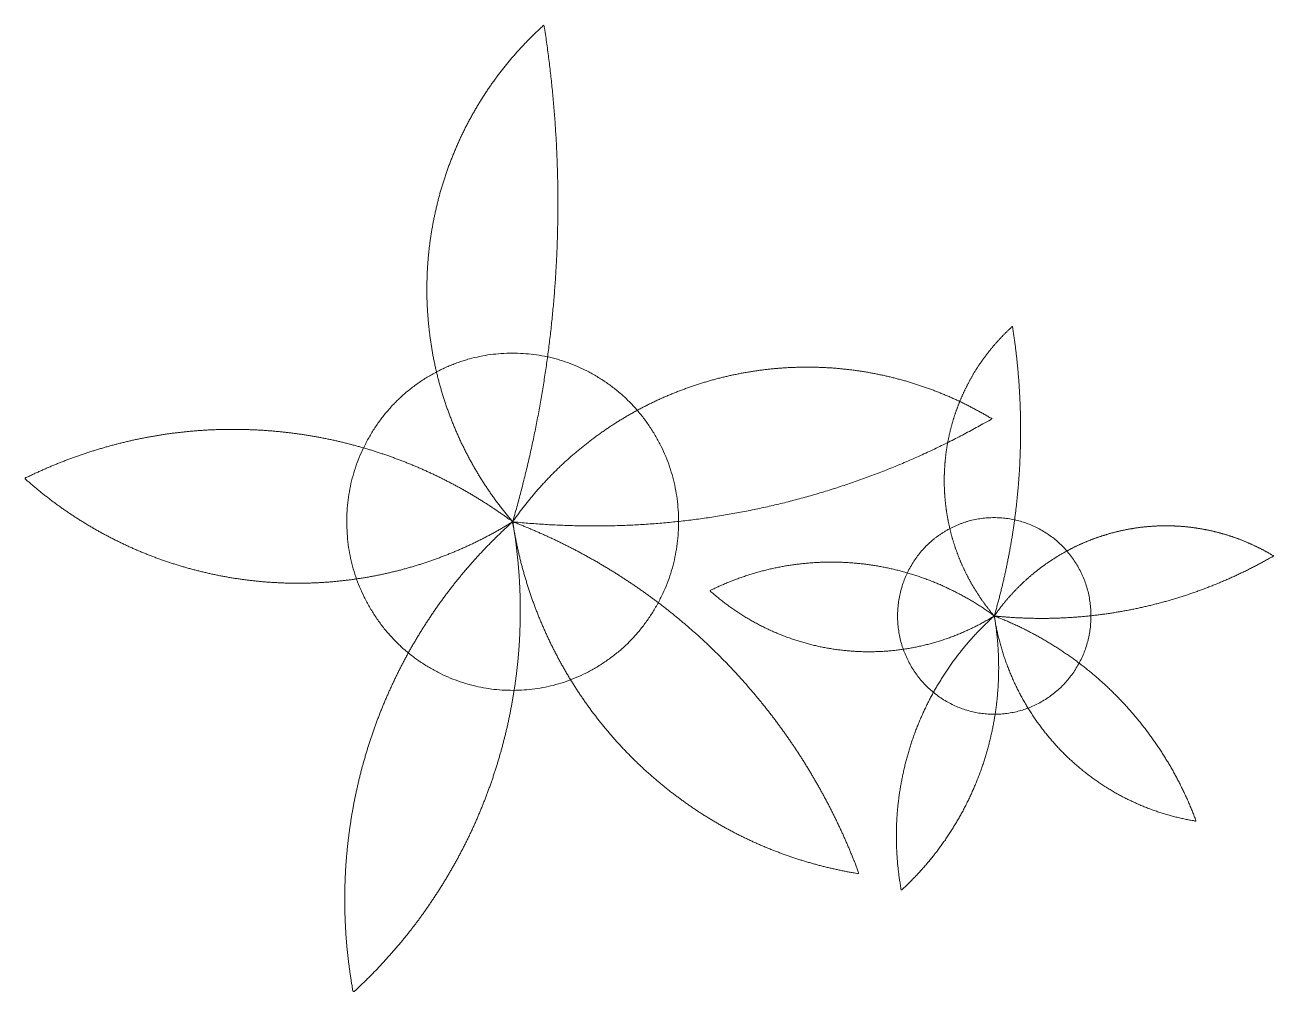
# Model space of a CAD drawing. Header units: millimetres. Extents: x -376000 to 292178, y -193032 to 188048.
# Drawn here: x -263547 to -261664, y -105777 to -104319 of the extents above; entities that cross this region are included whole.
import ezdxf

# ---------------------------------------------------------------- set-up
doc = ezdxf.new("R2010")
doc.units = ezdxf.units.MM
doc.layers.add('04_0.10', color=7, linetype='Continuous', lineweight=9, true_color=0x0099ff)
doc.layers.add('_什器 (2D)', color=7, linetype='Continuous', lineweight=5)

# ---------------------------------------------------------------- blocks, each defined once
blk = doc.blocks.new('グループ-941')
at = {"layer": '04_0.10'}
for points, knots in [([(-262871.2, -104983.3), (-262858.5, -105005.8), (-262843.6, -105027), (-262828.7, -105048.2), (-262811.8, -105067.8), (-262785.5, -104977), (-262769.2, -104883.8), (-262753, -104790.6), (-262747, -104696.1), (-262741.1, -104601.6), (-262745.5, -104507.1), (-262749.9, -104412.5), (-262764.6, -104319.1), (-262783.8, -104336.3), (-262801.2, -104355.4), (-262818.7, -104374.5), (-262834.2, -104395.2), (-262849.7, -104415.9), (-262863.2, -104438.1), (-262876.6, -104460.3), (-262887.9, -104483.7), (-262899.1, -104507), (-262908.1, -104531.4), (-262917.1, -104555.8), (-262923.6, -104581), (-262930.2, -104606.2), (-262934.3, -104631.9), (-262938.5, -104657.6), (-262940.1, -104683.6), (-262941.7, -104709.5), (-262940.9, -104735.6), (-262940, -104761.6), (-262936.6, -104787.4), (-262933.3, -104813.2), (-262927.5, -104838.6), (-262921.6, -104863.9), (-262913.4, -104888.6), (-262905.2, -104913.3), (-262894.6, -104937), (-262884, -104960.7), (-262871.2, -104983.3)], [0, 0, 0, 0.032699, 0.032699, 0.065397, 0.065397, 0.184931, 0.184931, 0.304464, 0.304464, 0.423998, 0.423998, 0.543532, 0.543532, 0.576136, 0.576136, 0.608741, 0.608741, 0.641346, 0.641346, 0.67395, 0.67395, 0.706555, 0.706555, 0.73916, 0.73916, 0.771765, 0.771765, 0.80437, 0.80437, 0.836975, 0.836975, 0.86958, 0.86958, 0.902185, 0.902185, 0.93479, 0.93479, 0.967395, 0.967395, 1, 1, 1]), ([(-262745.8, -104989.8), (-262764, -105007.7), (-262780.6, -105027.2), (-262797.1, -105046.8), (-262811.8, -105067.8), (-262718.3, -105077.4), (-262624.4, -105072.4), (-262530.6, -105067.2), (-262438.6, -105047.5), (-262346.7, -105027.7), (-262258.8, -104993.8), (-262171, -104959.9), (-262089.3, -104912.6), (-262111.1, -104899.4), (-262134, -104888.3), (-262156.9, -104877.3), (-262180.8, -104868.4), (-262204.6, -104859.5), (-262229.2, -104853), (-262253.7, -104846.4), (-262278.7, -104842.2), (-262303.8, -104838), (-262329.1, -104836.1), (-262354.4, -104834.3), (-262379.8, -104834.9), (-262405.2, -104835.4), (-262430.4, -104838.4), (-262455.6, -104841.4), (-262480.4, -104846.7), (-262505.2, -104852), (-262529.5, -104859.7), (-262553.7, -104867.4), (-262577.1, -104877.3), (-262600.6, -104887.2), (-262623, -104899.3), (-262645.4, -104911.4), (-262666.6, -104925.5), (-262687.8, -104939.7), (-262707.7, -104955.8), (-262727.5, -104971.9), (-262745.8, -104989.8)], [0, 0, 0, 0.032769, 0.032769, 0.065537, 0.065537, 0.185623, 0.185623, 0.305709, 0.305709, 0.425795, 0.425795, 0.545882, 0.545882, 0.578319, 0.578319, 0.610756, 0.610756, 0.643193, 0.643193, 0.67563, 0.67563, 0.708067, 0.708067, 0.740504, 0.740504, 0.77294, 0.77294, 0.805377, 0.805377, 0.837814, 0.837814, 0.870251, 0.870251, 0.902688, 0.902688, 0.935125, 0.935125, 0.967563, 0.967563, 1, 1, 1]), ([(-263363.9, -104940.7), (-263411.6, -104949.8), (-263457.7, -104965.3), (-263503.8, -104980.8), (-263547.5, -105002.4), (-263510.3, -105035.7), (-263468.5, -105062.6), (-263426.6, -105089.4), (-263381.1, -105109.3), (-263335.6, -105129.1), (-263287.6, -105141.3), (-263239.5, -105153.6), (-263190.2, -105158), (-263140.9, -105162.4), (-263091.5, -105158.8), (-263042.1, -105155.2), (-262993.9, -105143.7), (-262945.7, -105132.2), (-262899.9, -105113.1), (-262854.1, -105094), (-262811.8, -105067.8), (-262851.1, -105038.8), (-262893.8, -105015.4), (-262936.6, -104992), (-262982.1, -104974.7), (-263027.6, -104957.4), (-263074.9, -104946.5), (-263122.3, -104935.6), (-263170.7, -104931.3), (-263219.1, -104927), (-263267.6, -104929.3), (-263316.1, -104931.7), (-263363.9, -104940.7)], [0, 0, 0, 0.061659, 0.061659, 0.123319, 0.123319, 0.186425, 0.186425, 0.24953, 0.24953, 0.312635, 0.312635, 0.375739, 0.375739, 0.438844, 0.438844, 0.501948, 0.501948, 0.565053, 0.565053, 0.628158, 0.628158, 0.690132, 0.690132, 0.752106, 0.752106, 0.81408, 0.81408, 0.876053, 0.876053, 0.938027, 0.938027, 1, 1, 1]), ([(-263063, -105581.9), (-263066.5, -105630.9), (-263063.8, -105679.9), (-263061.1, -105729), (-263052.2, -105777.2), (-263016.4, -105744.4), (-262984.9, -105707.2), (-262953.5, -105670.1), (-262926.9, -105629.2), (-262900.3, -105588.3), (-262878.9, -105544.4), (-262857.6, -105500.4), (-262841.9, -105454), (-262826.2, -105407.7), (-262816.4, -105359.7), (-262806.5, -105311.7), (-262802.7, -105262.9), (-262798.9, -105214), (-262801.2, -105165.1), (-262803.5, -105116.1), (-262811.8, -105067.8), (-262848.1, -105100.3), (-262879.9, -105137.3), (-262911.7, -105174.2), (-262938.6, -105215), (-262965.5, -105255.8), (-262987, -105299.8), (-263008.5, -105343.8), (-263024.3, -105390.3), (-263040, -105436.7), (-263049.7, -105484.8), (-263059.4, -105532.9), (-263063, -105581.9)], [0, 0, 0, 0.063209, 0.063209, 0.126417, 0.126417, 0.188984, 0.188984, 0.251552, 0.251552, 0.314119, 0.314119, 0.376687, 0.376687, 0.439256, 0.439256, 0.501824, 0.501824, 0.564392, 0.564392, 0.626961, 0.626961, 0.689133, 0.689133, 0.751306, 0.751306, 0.813479, 0.813479, 0.875653, 0.875653, 0.937826, 0.937826, 1, 1, 1]), ([(-262642.2, -105154.6), (-262682.2, -105128.4), (-262724.7, -105106.6), (-262767.2, -105084.9), (-262811.8, -105067.8), (-262804.1, -105117.5), (-262788.9, -105165.3), (-262773.6, -105213.1), (-262751.2, -105257.8), (-262728.8, -105302.6), (-262699.8, -105343.3), (-262670.7, -105383.9), (-262635.7, -105419.5), (-262600.8, -105455), (-262560.7, -105484.5), (-262520.7, -105514), (-262476.7, -105536.8), (-262432.6, -105559.6), (-262385.5, -105575.1), (-262338.5, -105590.5), (-262289.6, -105598.4), (-262306.4, -105553.1), (-262327.8, -105509.9), (-262349.2, -105466.7), (-262375, -105426), (-262400.9, -105385.3), (-262430.8, -105347.7), (-262460.7, -105310), (-262494.3, -105275.8), (-262528, -105241.6), (-262565.1, -105211.2), (-262602.1, -105180.8), (-262642.2, -105154.6)], [0, 0, 0, 0.060297, 0.060297, 0.120594, 0.120594, 0.184063, 0.184063, 0.247531, 0.247531, 0.310999, 0.310999, 0.374466, 0.374466, 0.437933, 0.437933, 0.501399, 0.501399, 0.564865, 0.564865, 0.62833, 0.62833, 0.690276, 0.690276, 0.752221, 0.752221, 0.814166, 0.814166, 0.876111, 0.876111, 0.938056, 0.938056, 1, 1, 1])]:
    blk.add_open_spline(points, degree=2, knots=knots, dxfattribs=at)
blk.add_open_spline([(-262936.9, -104847.7), (-262878.8, -104813.7), (-262744.8, -104813.7), (-262628.7, -104881.8), (-262561.7, -104999.7), (-262561.7, -105135.9), (-262628.7, -105253.8), (-262744.8, -105321.9), (-262878.8, -105321.9), (-262994.9, -105253.8), (-263061.9, -105135.9), (-263061.9, -104999.7), (-262994.9, -104881.8), (-262936.9, -104847.7)], degree=2, dxfattribs=at)
blk = doc.blocks.new('グループ-943')
at = {"layer": '04_0.10'}
for points, knots in [([(-262120.4, -105160.5), (-262113, -105173.6), (-262104.3, -105186), (-262095.6, -105198.3), (-262085.8, -105209.8), (-262070.4, -105156.8), (-262060.9, -105102.5), (-262051.5, -105048.2), (-262048, -104993.1), (-262044.6, -104938), (-262047.1, -104882.9), (-262049.7, -104827.8), (-262058.3, -104773.3), (-262069.4, -104783.4), (-262079.6, -104794.5), (-262089.8, -104805.6), (-262098.8, -104817.7), (-262107.9, -104829.8), (-262115.7, -104842.7), (-262123.5, -104855.6), (-262130.1, -104869.3), (-262136.7, -104882.9), (-262141.9, -104897.1), (-262147.1, -104911.3), (-262150.9, -104926), (-262154.8, -104940.7), (-262157.2, -104955.7), (-262159.6, -104970.6), (-262160.5, -104985.8), (-262161.5, -105000.9), (-262161, -105016.1), (-262160.5, -105031.3), (-262158.5, -105046.3), (-262156.6, -105061.4), (-262153.2, -105076.2), (-262149.8, -105090.9), (-262145, -105105.3), (-262140.2, -105119.7), (-262134, -105133.5), (-262127.9, -105147.3), (-262120.4, -105160.5)], [0, 0, 0, 0.032699, 0.032699, 0.065397, 0.065397, 0.184931, 0.184931, 0.304464, 0.304464, 0.423998, 0.423998, 0.543532, 0.543532, 0.576136, 0.576136, 0.608741, 0.608741, 0.641346, 0.641346, 0.67395, 0.67395, 0.706555, 0.706555, 0.73916, 0.73916, 0.771765, 0.771765, 0.80437, 0.80437, 0.836975, 0.836975, 0.86958, 0.86958, 0.902185, 0.902185, 0.93479, 0.93479, 0.967395, 0.967395, 1, 1, 1]), ([(-262047.3, -105164.3), (-262057.9, -105174.7), (-262067.6, -105186.1), (-262077.2, -105197.5), (-262085.8, -105209.8), (-262031.3, -105215.4), (-261976.5, -105212.4), (-261921.8, -105209.4), (-261868.2, -105197.9), (-261814.6, -105186.4), (-261763.4, -105166.6), (-261712.2, -105146.8), (-261664.6, -105119.3), (-261677.3, -105111.6), (-261690.7, -105105.2), (-261704, -105098.7), (-261717.9, -105093.5), (-261731.8, -105088.4), (-261746.1, -105084.5), (-261760.4, -105080.7), (-261775, -105078.3), (-261789.6, -105075.8), (-261804.4, -105074.7), (-261819.1, -105073.7), (-261833.9, -105074), (-261848.7, -105074.3), (-261863.4, -105076), (-261878.1, -105077.8), (-261892.6, -105080.9), (-261907.1, -105084), (-261921.2, -105088.5), (-261935.3, -105092.9), (-261949, -105098.7), (-261962.6, -105104.5), (-261975.7, -105111.5), (-261988.8, -105118.6), (-262001.1, -105126.8), (-262013.5, -105135.1), (-262025.1, -105144.5), (-262036.6, -105153.8), (-262047.3, -105164.3)], [0, 0, 0, 0.032769, 0.032769, 0.065537, 0.065537, 0.185623, 0.185623, 0.305709, 0.305709, 0.425795, 0.425795, 0.545882, 0.545882, 0.578319, 0.578319, 0.610756, 0.610756, 0.643193, 0.643193, 0.67563, 0.67563, 0.708067, 0.708067, 0.740504, 0.740504, 0.77294, 0.77294, 0.805377, 0.805377, 0.837814, 0.837814, 0.870251, 0.870251, 0.902688, 0.902688, 0.935125, 0.935125, 0.967563, 0.967563, 1, 1, 1]), ([(-262407.5, -105135.7), (-262435.4, -105141), (-262462.3, -105150), (-262489.1, -105159), (-262514.6, -105171.7), (-262492.9, -105191), (-262468.5, -105206.7), (-262444.1, -105222.4), (-262417.6, -105233.9), (-262391.1, -105245.5), (-262363.1, -105252.6), (-262335.1, -105259.8), (-262306.3, -105262.3), (-262277.6, -105264.9), (-262248.8, -105262.8), (-262220, -105260.7), (-262191.9, -105254), (-262163.8, -105247.3), (-262137.1, -105236.2), (-262110.4, -105225), (-262085.8, -105209.8), (-262108.6, -105192.8), (-262133.6, -105179.2), (-262158.5, -105165.6), (-262185, -105155.5), (-262211.5, -105145.4), (-262239.1, -105139), (-262266.7, -105132.7), (-262294.9, -105130.2), (-262323.2, -105127.7), (-262351.4, -105129.1), (-262379.7, -105130.5), (-262407.5, -105135.7)], [0, 0, 0, 0.061659, 0.061659, 0.123319, 0.123319, 0.186425, 0.186425, 0.24953, 0.24953, 0.312635, 0.312635, 0.375739, 0.375739, 0.438844, 0.438844, 0.501948, 0.501948, 0.565053, 0.565053, 0.628158, 0.628158, 0.690132, 0.690132, 0.752106, 0.752106, 0.81408, 0.81408, 0.876053, 0.876053, 0.938027, 0.938027, 1, 1, 1]), ([(-262232.2, -105509.4), (-262234.2, -105538), (-262232.7, -105566.6), (-262231.1, -105595.1), (-262225.9, -105623.3), (-262205, -105604.1), (-262186.7, -105582.5), (-262168.3, -105560.8), (-262152.8, -105537), (-262137.3, -105513.2), (-262124.9, -105487.5), (-262112.5, -105461.9), (-262103.3, -105434.9), (-262094.2, -105407.9), (-262088.4, -105379.9), (-262082.7, -105351.9), (-262080.5, -105323.5), (-262078.3, -105295), (-262079.6, -105266.5), (-262080.9, -105237.9), (-262085.8, -105209.8), (-262106.9, -105228.7), (-262125.5, -105250.2), (-262144, -105271.8), (-262159.7, -105295.6), (-262175.4, -105319.4), (-262187.9, -105345), (-262200.4, -105370.7), (-262209.6, -105397.7), (-262218.8, -105424.8), (-262224.4, -105452.8), (-262230.1, -105480.9), (-262232.2, -105509.4)], [0, 0, 0, 0.063209, 0.063209, 0.126417, 0.126417, 0.188984, 0.188984, 0.251552, 0.251552, 0.314119, 0.314119, 0.376687, 0.376687, 0.439256, 0.439256, 0.501824, 0.501824, 0.564392, 0.564392, 0.626961, 0.626961, 0.689133, 0.689133, 0.751306, 0.751306, 0.813479, 0.813479, 0.875653, 0.875653, 0.937826, 0.937826, 1, 1, 1]), ([(-261986.9, -105260.4), (-262010.2, -105245.1), (-262035, -105232.4), (-262059.8, -105219.7), (-262085.8, -105209.8), (-262081.3, -105238.7), (-262072.4, -105266.6), (-262063.5, -105294.4), (-262050.5, -105320.5), (-262037.4, -105346.6), (-262020.5, -105370.3), (-262003.5, -105394), (-261983.1, -105414.8), (-261962.7, -105435.5), (-261939.4, -105452.7), (-261916.1, -105469.9), (-261890.4, -105483.2), (-261864.7, -105496.4), (-261837.3, -105505.5), (-261809.9, -105514.5), (-261781.4, -105519), (-261791.2, -105492.6), (-261803.7, -105467.4), (-261816.1, -105442.2), (-261831.2, -105418.5), (-261846.2, -105394.8), (-261863.7, -105372.9), (-261881.1, -105351), (-261900.7, -105331), (-261920.3, -105311.1), (-261941.9, -105293.4), (-261963.5, -105275.7), (-261986.9, -105260.4)], [0, 0, 0, 0.060297, 0.060297, 0.120594, 0.120594, 0.184063, 0.184063, 0.247531, 0.247531, 0.310999, 0.310999, 0.374466, 0.374466, 0.437933, 0.437933, 0.501399, 0.501399, 0.564865, 0.564865, 0.62833, 0.62833, 0.690276, 0.690276, 0.752221, 0.752221, 0.814166, 0.814166, 0.876111, 0.876111, 0.938056, 0.938056, 1, 1, 1])]:
    blk.add_open_spline(points, degree=2, knots=knots, dxfattribs=at)
blk.add_open_spline([(-262158.7, -105081.5), (-262124.8, -105061.6), (-262046.7, -105061.6), (-261979, -105101.3), (-261940, -105170.1), (-261940, -105249.5), (-261979, -105318.2), (-262046.7, -105357.9), (-262124.8, -105357.9), (-262192.5, -105318.2), (-262231.5, -105249.5), (-262231.5, -105170.1), (-262192.5, -105101.3), (-262158.7, -105081.5)], degree=2, dxfattribs=at)
blk = doc.blocks.new('グループ-949')
at = {"layer": '04_0.10'}
for points, knots in [([(-262871.2, -104983.3), (-262858.5, -105005.8), (-262843.6, -105027), (-262828.7, -105048.2), (-262811.8, -105067.8), (-262785.5, -104977), (-262769.2, -104883.8), (-262753, -104790.6), (-262747, -104696.1), (-262741.1, -104601.6), (-262745.5, -104507.1), (-262749.9, -104412.5), (-262764.6, -104319.1), (-262783.8, -104336.3), (-262801.2, -104355.4), (-262818.7, -104374.5), (-262834.2, -104395.2), (-262849.7, -104415.9), (-262863.2, -104438.1), (-262876.6, -104460.3), (-262887.9, -104483.7), (-262899.1, -104507), (-262908.1, -104531.4), (-262917.1, -104555.8), (-262923.6, -104581), (-262930.2, -104606.2), (-262934.3, -104631.9), (-262938.5, -104657.6), (-262940.1, -104683.6), (-262941.7, -104709.5), (-262940.9, -104735.6), (-262940, -104761.6), (-262936.6, -104787.4), (-262933.3, -104813.2), (-262927.5, -104838.6), (-262921.6, -104863.9), (-262913.4, -104888.6), (-262905.2, -104913.3), (-262894.6, -104937), (-262884, -104960.7), (-262871.2, -104983.3)], [0, 0, 0, 0.032699, 0.032699, 0.065397, 0.065397, 0.184931, 0.184931, 0.304464, 0.304464, 0.423998, 0.423998, 0.543532, 0.543532, 0.576136, 0.576136, 0.608741, 0.608741, 0.641346, 0.641346, 0.67395, 0.67395, 0.706555, 0.706555, 0.73916, 0.73916, 0.771765, 0.771765, 0.80437, 0.80437, 0.836975, 0.836975, 0.86958, 0.86958, 0.902185, 0.902185, 0.93479, 0.93479, 0.967395, 0.967395, 1, 1, 1]), ([(-262745.8, -104989.8), (-262764, -105007.7), (-262780.6, -105027.2), (-262797.1, -105046.8), (-262811.8, -105067.8), (-262718.3, -105077.4), (-262624.4, -105072.4), (-262530.6, -105067.2), (-262438.6, -105047.5), (-262346.7, -105027.7), (-262258.8, -104993.8), (-262171, -104959.9), (-262089.3, -104912.6), (-262111.1, -104899.4), (-262134, -104888.3), (-262156.9, -104877.3), (-262180.8, -104868.4), (-262204.6, -104859.5), (-262229.2, -104853), (-262253.7, -104846.4), (-262278.7, -104842.2), (-262303.8, -104838), (-262329.1, -104836.1), (-262354.4, -104834.3), (-262379.8, -104834.9), (-262405.2, -104835.4), (-262430.4, -104838.4), (-262455.6, -104841.4), (-262480.4, -104846.7), (-262505.2, -104852), (-262529.5, -104859.7), (-262553.7, -104867.4), (-262577.1, -104877.3), (-262600.6, -104887.2), (-262623, -104899.3), (-262645.4, -104911.4), (-262666.6, -104925.5), (-262687.8, -104939.7), (-262707.7, -104955.8), (-262727.5, -104971.9), (-262745.8, -104989.8)], [0, 0, 0, 0.032769, 0.032769, 0.065537, 0.065537, 0.185623, 0.185623, 0.305709, 0.305709, 0.425795, 0.425795, 0.545882, 0.545882, 0.578319, 0.578319, 0.610756, 0.610756, 0.643193, 0.643193, 0.67563, 0.67563, 0.708067, 0.708067, 0.740504, 0.740504, 0.77294, 0.77294, 0.805377, 0.805377, 0.837814, 0.837814, 0.870251, 0.870251, 0.902688, 0.902688, 0.935125, 0.935125, 0.967563, 0.967563, 1, 1, 1]), ([(-263363.9, -104940.7), (-263411.6, -104949.8), (-263457.7, -104965.3), (-263503.8, -104980.8), (-263547.5, -105002.4), (-263510.3, -105035.7), (-263468.5, -105062.6), (-263426.6, -105089.4), (-263381.1, -105109.3), (-263335.6, -105129.1), (-263287.6, -105141.3), (-263239.5, -105153.6), (-263190.2, -105158), (-263140.9, -105162.4), (-263091.5, -105158.8), (-263042.1, -105155.2), (-262993.9, -105143.7), (-262945.7, -105132.2), (-262899.9, -105113.1), (-262854.1, -105094), (-262811.8, -105067.8), (-262851.1, -105038.8), (-262893.8, -105015.4), (-262936.6, -104992), (-262982.1, -104974.7), (-263027.6, -104957.4), (-263074.9, -104946.5), (-263122.3, -104935.6), (-263170.7, -104931.3), (-263219.1, -104927), (-263267.6, -104929.3), (-263316.1, -104931.7), (-263363.9, -104940.7)], [0, 0, 0, 0.061659, 0.061659, 0.123319, 0.123319, 0.186425, 0.186425, 0.24953, 0.24953, 0.312635, 0.312635, 0.375739, 0.375739, 0.438844, 0.438844, 0.501948, 0.501948, 0.565053, 0.565053, 0.628158, 0.628158, 0.690132, 0.690132, 0.752106, 0.752106, 0.81408, 0.81408, 0.876053, 0.876053, 0.938027, 0.938027, 1, 1, 1]), ([(-263063, -105581.9), (-263066.5, -105630.9), (-263063.8, -105679.9), (-263061.1, -105729), (-263052.2, -105777.2), (-263016.4, -105744.4), (-262984.9, -105707.2), (-262953.5, -105670.1), (-262926.9, -105629.2), (-262900.3, -105588.3), (-262878.9, -105544.4), (-262857.6, -105500.4), (-262841.9, -105454), (-262826.2, -105407.7), (-262816.4, -105359.7), (-262806.5, -105311.7), (-262802.7, -105262.9), (-262798.9, -105214), (-262801.2, -105165.1), (-262803.5, -105116.1), (-262811.8, -105067.8), (-262848.1, -105100.3), (-262879.9, -105137.3), (-262911.7, -105174.2), (-262938.6, -105215), (-262965.5, -105255.8), (-262987, -105299.8), (-263008.5, -105343.8), (-263024.3, -105390.3), (-263040, -105436.7), (-263049.7, -105484.8), (-263059.4, -105532.9), (-263063, -105581.9)], [0, 0, 0, 0.063209, 0.063209, 0.126417, 0.126417, 0.188984, 0.188984, 0.251552, 0.251552, 0.314119, 0.314119, 0.376687, 0.376687, 0.439256, 0.439256, 0.501824, 0.501824, 0.564392, 0.564392, 0.626961, 0.626961, 0.689133, 0.689133, 0.751306, 0.751306, 0.813479, 0.813479, 0.875653, 0.875653, 0.937826, 0.937826, 1, 1, 1]), ([(-262642.2, -105154.6), (-262682.2, -105128.4), (-262724.7, -105106.6), (-262767.2, -105084.9), (-262811.8, -105067.8), (-262804.1, -105117.5), (-262788.9, -105165.3), (-262773.6, -105213.1), (-262751.2, -105257.8), (-262728.8, -105302.6), (-262699.8, -105343.3), (-262670.7, -105383.9), (-262635.7, -105419.5), (-262600.8, -105455), (-262560.7, -105484.5), (-262520.7, -105514), (-262476.7, -105536.8), (-262432.6, -105559.6), (-262385.5, -105575.1), (-262338.5, -105590.5), (-262289.6, -105598.4), (-262306.4, -105553.1), (-262327.8, -105509.9), (-262349.2, -105466.7), (-262375, -105426), (-262400.9, -105385.3), (-262430.8, -105347.7), (-262460.7, -105310), (-262494.3, -105275.8), (-262528, -105241.6), (-262565.1, -105211.2), (-262602.1, -105180.8), (-262642.2, -105154.6)], [0, 0, 0, 0.060297, 0.060297, 0.120594, 0.120594, 0.184063, 0.184063, 0.247531, 0.247531, 0.310999, 0.310999, 0.374466, 0.374466, 0.437933, 0.437933, 0.501399, 0.501399, 0.564865, 0.564865, 0.62833, 0.62833, 0.690276, 0.690276, 0.752221, 0.752221, 0.814166, 0.814166, 0.876111, 0.876111, 0.938056, 0.938056, 1, 1, 1])]:
    blk.add_open_spline(points, degree=2, knots=knots, dxfattribs=at)
blk.add_open_spline([(-262936.9, -104847.7), (-262878.8, -104813.7), (-262744.8, -104813.7), (-262628.7, -104881.8), (-262561.7, -104999.7), (-262561.7, -105135.9), (-262628.7, -105253.8), (-262744.8, -105321.9), (-262878.8, -105321.9), (-262994.9, -105253.8), (-263061.9, -105135.9), (-263061.9, -104999.7), (-262994.9, -104881.8), (-262936.9, -104847.7)], degree=2, dxfattribs=at)
blk = doc.blocks.new('グループ-951')
at = {"layer": '04_0.10'}
for points, knots in [([(-262120.4, -105160.5), (-262113, -105173.6), (-262104.3, -105186), (-262095.6, -105198.3), (-262085.8, -105209.8), (-262070.4, -105156.8), (-262060.9, -105102.5), (-262051.5, -105048.2), (-262048, -104993.1), (-262044.6, -104938), (-262047.1, -104882.9), (-262049.7, -104827.8), (-262058.3, -104773.3), (-262069.4, -104783.4), (-262079.6, -104794.5), (-262089.8, -104805.6), (-262098.8, -104817.7), (-262107.9, -104829.8), (-262115.7, -104842.7), (-262123.5, -104855.6), (-262130.1, -104869.3), (-262136.7, -104882.9), (-262141.9, -104897.1), (-262147.1, -104911.3), (-262150.9, -104926), (-262154.8, -104940.7), (-262157.2, -104955.7), (-262159.6, -104970.6), (-262160.5, -104985.8), (-262161.5, -105000.9), (-262161, -105016.1), (-262160.5, -105031.3), (-262158.5, -105046.3), (-262156.6, -105061.4), (-262153.2, -105076.2), (-262149.8, -105090.9), (-262145, -105105.3), (-262140.2, -105119.7), (-262134, -105133.5), (-262127.9, -105147.3), (-262120.4, -105160.5)], [0, 0, 0, 0.032699, 0.032699, 0.065397, 0.065397, 0.184931, 0.184931, 0.304464, 0.304464, 0.423998, 0.423998, 0.543532, 0.543532, 0.576136, 0.576136, 0.608741, 0.608741, 0.641346, 0.641346, 0.67395, 0.67395, 0.706555, 0.706555, 0.73916, 0.73916, 0.771765, 0.771765, 0.80437, 0.80437, 0.836975, 0.836975, 0.86958, 0.86958, 0.902185, 0.902185, 0.93479, 0.93479, 0.967395, 0.967395, 1, 1, 1]), ([(-262047.3, -105164.3), (-262057.9, -105174.7), (-262067.6, -105186.1), (-262077.2, -105197.5), (-262085.8, -105209.8), (-262031.3, -105215.4), (-261976.5, -105212.4), (-261921.8, -105209.4), (-261868.2, -105197.9), (-261814.6, -105186.4), (-261763.4, -105166.6), (-261712.2, -105146.8), (-261664.6, -105119.3), (-261677.3, -105111.6), (-261690.7, -105105.2), (-261704, -105098.7), (-261717.9, -105093.5), (-261731.8, -105088.4), (-261746.1, -105084.5), (-261760.4, -105080.7), (-261775, -105078.3), (-261789.6, -105075.8), (-261804.4, -105074.7), (-261819.1, -105073.7), (-261833.9, -105074), (-261848.7, -105074.3), (-261863.4, -105076), (-261878.1, -105077.8), (-261892.6, -105080.9), (-261907.1, -105084), (-261921.2, -105088.5), (-261935.3, -105092.9), (-261949, -105098.7), (-261962.6, -105104.5), (-261975.7, -105111.5), (-261988.8, -105118.6), (-262001.1, -105126.8), (-262013.5, -105135.1), (-262025.1, -105144.5), (-262036.6, -105153.8), (-262047.3, -105164.3)], [0, 0, 0, 0.032769, 0.032769, 0.065537, 0.065537, 0.185623, 0.185623, 0.305709, 0.305709, 0.425795, 0.425795, 0.545882, 0.545882, 0.578319, 0.578319, 0.610756, 0.610756, 0.643193, 0.643193, 0.67563, 0.67563, 0.708067, 0.708067, 0.740504, 0.740504, 0.77294, 0.77294, 0.805377, 0.805377, 0.837814, 0.837814, 0.870251, 0.870251, 0.902688, 0.902688, 0.935125, 0.935125, 0.967563, 0.967563, 1, 1, 1]), ([(-262407.5, -105135.7), (-262435.4, -105141), (-262462.3, -105150), (-262489.1, -105159), (-262514.6, -105171.7), (-262492.9, -105191), (-262468.5, -105206.7), (-262444.1, -105222.4), (-262417.6, -105233.9), (-262391.1, -105245.5), (-262363.1, -105252.6), (-262335.1, -105259.8), (-262306.3, -105262.3), (-262277.6, -105264.9), (-262248.8, -105262.8), (-262220, -105260.7), (-262191.9, -105254), (-262163.8, -105247.3), (-262137.1, -105236.2), (-262110.4, -105225), (-262085.8, -105209.8), (-262108.6, -105192.8), (-262133.6, -105179.2), (-262158.5, -105165.6), (-262185, -105155.5), (-262211.5, -105145.4), (-262239.1, -105139), (-262266.7, -105132.7), (-262294.9, -105130.2), (-262323.2, -105127.7), (-262351.4, -105129.1), (-262379.7, -105130.5), (-262407.5, -105135.7)], [0, 0, 0, 0.061659, 0.061659, 0.123319, 0.123319, 0.186425, 0.186425, 0.24953, 0.24953, 0.312635, 0.312635, 0.375739, 0.375739, 0.438844, 0.438844, 0.501948, 0.501948, 0.565053, 0.565053, 0.628158, 0.628158, 0.690132, 0.690132, 0.752106, 0.752106, 0.81408, 0.81408, 0.876053, 0.876053, 0.938027, 0.938027, 1, 1, 1]), ([(-262232.2, -105509.4), (-262234.2, -105538), (-262232.7, -105566.6), (-262231.1, -105595.1), (-262225.9, -105623.3), (-262205, -105604.1), (-262186.7, -105582.5), (-262168.3, -105560.8), (-262152.8, -105537), (-262137.3, -105513.2), (-262124.9, -105487.5), (-262112.5, -105461.9), (-262103.3, -105434.9), (-262094.2, -105407.9), (-262088.4, -105379.9), (-262082.7, -105351.9), (-262080.5, -105323.5), (-262078.3, -105295), (-262079.6, -105266.5), (-262080.9, -105237.9), (-262085.8, -105209.8), (-262106.9, -105228.7), (-262125.5, -105250.2), (-262144, -105271.8), (-262159.7, -105295.6), (-262175.4, -105319.4), (-262187.9, -105345), (-262200.4, -105370.7), (-262209.6, -105397.7), (-262218.8, -105424.8), (-262224.4, -105452.8), (-262230.1, -105480.9), (-262232.2, -105509.4)], [0, 0, 0, 0.063209, 0.063209, 0.126417, 0.126417, 0.188984, 0.188984, 0.251552, 0.251552, 0.314119, 0.314119, 0.376687, 0.376687, 0.439256, 0.439256, 0.501824, 0.501824, 0.564392, 0.564392, 0.626961, 0.626961, 0.689133, 0.689133, 0.751306, 0.751306, 0.813479, 0.813479, 0.875653, 0.875653, 0.937826, 0.937826, 1, 1, 1]), ([(-261986.9, -105260.4), (-262010.2, -105245.1), (-262035, -105232.4), (-262059.8, -105219.7), (-262085.8, -105209.8), (-262081.3, -105238.7), (-262072.4, -105266.6), (-262063.5, -105294.4), (-262050.5, -105320.5), (-262037.4, -105346.6), (-262020.5, -105370.3), (-262003.5, -105394), (-261983.1, -105414.8), (-261962.7, -105435.5), (-261939.4, -105452.7), (-261916.1, -105469.9), (-261890.4, -105483.2), (-261864.7, -105496.4), (-261837.3, -105505.5), (-261809.9, -105514.5), (-261781.4, -105519), (-261791.2, -105492.6), (-261803.7, -105467.4), (-261816.1, -105442.2), (-261831.2, -105418.5), (-261846.2, -105394.8), (-261863.7, -105372.9), (-261881.1, -105351), (-261900.7, -105331), (-261920.3, -105311.1), (-261941.9, -105293.4), (-261963.5, -105275.7), (-261986.9, -105260.4)], [0, 0, 0, 0.060297, 0.060297, 0.120594, 0.120594, 0.184063, 0.184063, 0.247531, 0.247531, 0.310999, 0.310999, 0.374466, 0.374466, 0.437933, 0.437933, 0.501399, 0.501399, 0.564865, 0.564865, 0.62833, 0.62833, 0.690276, 0.690276, 0.752221, 0.752221, 0.814166, 0.814166, 0.876111, 0.876111, 0.938056, 0.938056, 1, 1, 1])]:
    blk.add_open_spline(points, degree=2, knots=knots, dxfattribs=at)
blk.add_open_spline([(-262158.7, -105081.5), (-262124.8, -105061.6), (-262046.7, -105061.6), (-261979, -105101.3), (-261940, -105170.1), (-261940, -105249.5), (-261979, -105318.2), (-262046.7, -105357.9), (-262124.8, -105357.9), (-262192.5, -105318.2), (-262231.5, -105249.5), (-262231.5, -105170.1), (-262192.5, -105101.3), (-262158.7, -105081.5)], degree=2, dxfattribs=at)
blk = doc.blocks.new('什器 (2D)')
at = {"layer": '04_0.10'}
for name in ['グループ-941', 'グループ-949', 'グループ-943', 'グループ-951']:
    blk.add_blockref(name, (0, 0), dxfattribs=at)

msp = doc.modelspace()

# ---------------------------------------------------------------- block references
at = {"layer": '_什器 (2D)'}
msp.add_blockref('什器 (2D)', (0, 0), dxfattribs=at)

doc.saveas('drawing.dxf')
